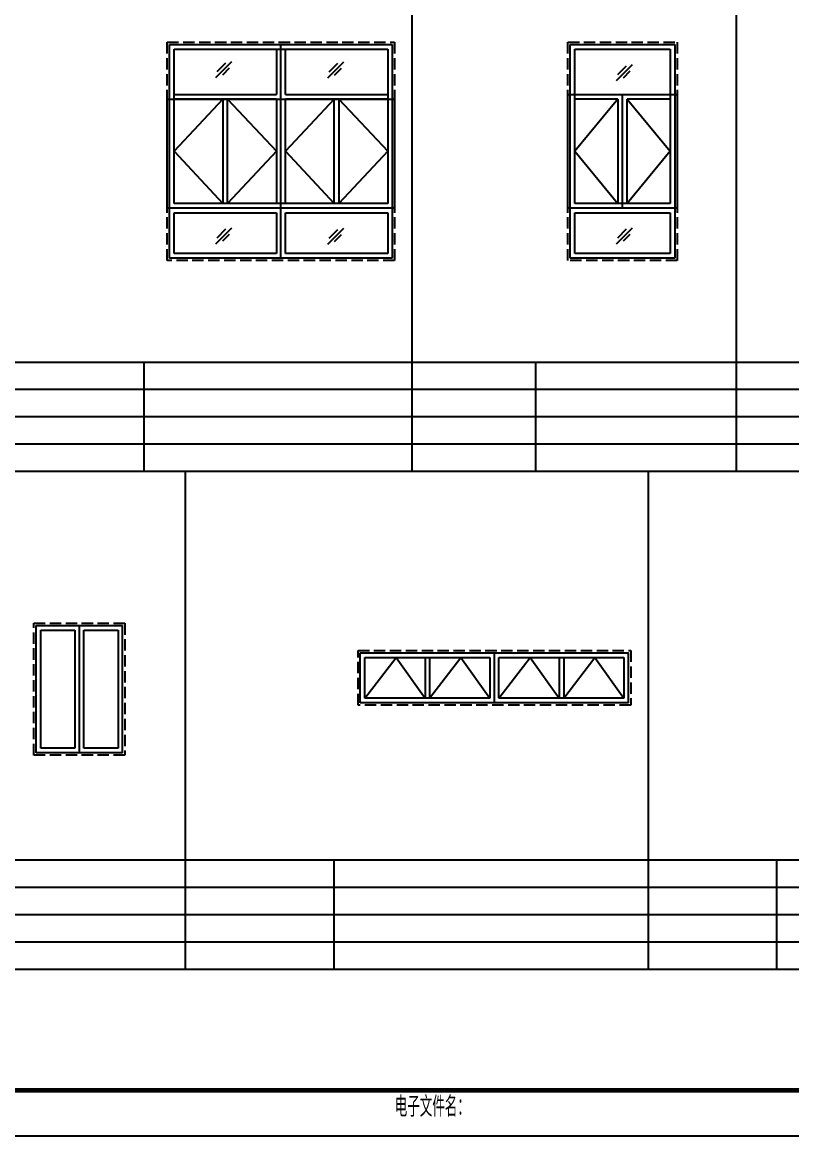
# Model space of a CAD drawing. Extents: x -1041549 to 749950, y -354245 to 17554.
# Drawn here: x -667137 to -658673, y -242431 to -230183 of the extents above; entities that cross this region are included whole.
import ezdxf

# ---------------------------------------------------------------- set-up
doc = ezdxf.new("R2010")
doc.units = 0
doc.header["$LTSCALE"] = 1000
doc.header["$MEASUREMENT"] = 0
doc.linetypes.add('CONTINOUS', pattern=[0])
doc.linetypes.add('DASH', pattern=[0.35, 0.25, -0.1])
for name, color, linetype in [('14', 1, 'Continuous'), ('PUB_TITLE', 4, 'Continuous'), ('中粗线', 1, 'DASH'), ('辅助线', 8, 'CONTINOUS')]:
    doc.layers.add(name, color=color, linetype=linetype)
doc.styles.add('hztxt', font='romand_pkpm', dxfattribs={"bigfont": 'gbcbig'})

# ---------------------------------------------------------------- blocks, each defined once
blk = doc.blocks.new('TUQ')
at = {"layer": '14', "style": 'hztxt', "width": 0.85}
blk.add_text('电子文件名：', height=450, rotation=359.9997, dxfattribs=at).set_placement((-24105, -584))

msp = doc.modelspace()

# ---------------------------------------------------------------- linework, layer by layer
at = {"color": 8}
for p, q in [((-662853.1, -228614.8), (-662853.1, -235124.1)), ((-659285.4, -228614.8), (-659285.4, -235124.1)), ((-655637.3, -233924.1), (-678937.3, -233924.1)), ((-665801.5, -233924.1), (-665801.5, -235124.1)), ((-661490.6, -233924.1), (-661490.6, -235124.1)), ((-655637.3, -234224.1), (-678937.3, -234224.1)), ((-655637.3, -234524.1), (-678937.3, -234524.1)), ((-655637.3, -234824.1), (-678937.3, -234824.1)), ((-655637.3, -235124.1), (-678937.3, -235124.1)), ((-665346.2, -235124.1), (-665346.2, -240601.4)), ((-660252.7, -235124.1), (-660252.7, -240601.4)), ((-655637.3, -239401.4), (-678937.3, -239401.4)), ((-663711.4, -239401.4), (-663711.4, -240601.4)), ((-658840, -239401.4), (-658840, -240601.4)), ((-655637.3, -239701.4), (-678937.3, -239701.4)), ((-655637.3, -240001.4), (-678937.3, -240001.4)), ((-655637.3, -240301.4), (-678937.3, -240301.4)), ((-655637.3, -240601.4), (-678937.3, -240601.4))]:
    msp.add_line(p, q, dxfattribs=at)
at = {"color": 4}
for p, q in [((-665517.1, -230427.6), (-664292.1, -230427.6)), ((-665517.1, -232777.6), (-665517.1, -230427.6)), ((-665517.1, -232227.6), (-665517.1, -230427.6)), ((-665467.1, -232177.6), (-665467.1, -230477.6)), ((-665467.1, -230477.6), (-663117.1, -230477.6)), ((-664342.1, -230477.6), (-664342.1, -230977.6)), ((-664292.1, -230427.6), (-663067.1, -230427.6)), ((-664292.1, -230427.6), (-663067.1, -230427.6)), ((-664292.1, -232227.6), (-664292.1, -230427.6)), ((-664242.1, -230977.6), (-664242.1, -230477.6)), ((-663117.1, -230477.6), (-663117.1, -232177.6)), ((-663067.1, -230427.6), (-663067.1, -232777.6)), ((-663067.1, -230427.6), (-663067.1, -232227.6)), ((-661109.5, -230427.6), (-660534.5, -230427.6)), ((-661109.5, -232777.6), (-661109.5, -230427.6)), ((-661109.5, -232227.6), (-661109.5, -230427.6)), ((-661059.5, -232177.6), (-661059.5, -230477.6)), ((-661059.5, -230477.6), (-660009.5, -230477.6)), ((-660534.5, -230427.6), (-659959.5, -230427.6)), ((-660534.5, -230427.6), (-659959.5, -230427.6)), ((-660009.5, -230477.6), (-660009.5, -232177.6)), ((-659959.5, -230427.6), (-659959.5, -232777.6)), ((-659959.5, -230427.6), (-659959.5, -232227.6)), ((-665467.1, -230977.6), (-664342.1, -230977.6)), ((-664242.1, -230977.6), (-663117.1, -230977.6)), ((-661059.5, -230977.6), (-660009.5, -230977.6)), ((-660534.5, -232227.6), (-660534.5, -230977.6)), ((-664342.1, -231027.6), (-665467.1, -231027.6)), ((-664929.6, -231027.6), (-664929.6, -232177.6)), ((-664879.6, -232177.6), (-664879.6, -231027.6)), ((-664342.1, -231027.6), (-664342.1, -232177.6)), ((-664242.1, -232177.6), (-664242.1, -231027.6)), ((-663117.1, -231027.6), (-664242.1, -231027.6)), ((-663704.6, -232177.6), (-663704.6, -231027.6)), ((-663654.6, -231027.6), (-663654.6, -232177.6)), ((-660584.5, -231027.6), (-661059.5, -231027.6)), ((-660584.5, -231027.6), (-660584.5, -232177.6)), ((-660484.5, -232177.6), (-660484.5, -231027.6)), ((-660009.5, -231027.6), (-660484.5, -231027.6)), ((-663117.1, -232177.6), (-665467.1, -232177.6)), ((-660009.5, -232177.6), (-661059.5, -232177.6)), ((-664292.1, -232227.6), (-665517.1, -232227.6)), ((-665467.1, -232277.6), (-664342.1, -232277.6)), ((-665467.1, -232727.6), (-665467.1, -232277.6)), ((-664342.1, -232277.6), (-664342.1, -232727.6)), ((-664292.1, -232777.6), (-664292.1, -232227.6)), ((-663067.1, -232227.6), (-664292.1, -232227.6)), ((-664242.1, -232277.6), (-663117.1, -232277.6)), ((-664242.1, -232727.6), (-664242.1, -232277.6)), ((-663117.1, -232277.6), (-663117.1, -232727.6)), ((-660534.5, -232227.6), (-661109.5, -232227.6)), ((-661059.5, -232727.6), (-661059.5, -232277.6)), ((-661059.5, -232277.6), (-660009.5, -232277.6)), ((-659959.5, -232227.6), (-660534.5, -232227.6)), ((-660009.5, -232277.6), (-660009.5, -232727.6)), ((-664292.1, -232777.6), (-665517.1, -232777.6)), ((-664342.1, -232727.6), (-665467.1, -232727.6)), ((-663067.1, -232777.6), (-664292.1, -232777.6)), ((-663117.1, -232727.6), (-664242.1, -232727.6)), ((-660534.5, -232777.6), (-661109.5, -232777.6)), ((-660009.5, -232727.6), (-661059.5, -232727.6)), ((-659959.5, -232777.6), (-660534.5, -232777.6)), ((-666983.7, -236819.7), (-666033.7, -236819.7)), ((-666983.7, -238219.7), (-666983.7, -236819.7)), ((-666933.7, -236869.7), (-666558.7, -236869.7)), ((-666933.7, -238169.7), (-666933.7, -236869.7)), ((-666558.7, -236869.7), (-666558.7, -238169.7)), ((-666508.7, -238219.7), (-666508.7, -236819.7)), ((-666458.7, -236869.7), (-666083.7, -236869.7)), ((-666458.7, -238169.7), (-666458.7, -236869.7)), ((-666083.7, -236869.7), (-666083.7, -238169.7)), ((-666033.7, -238219.7), (-666033.7, -236819.7)), ((-663418.7, -237119.7), (-660468.7, -237119.7)), ((-663418.7, -237669.7), (-663418.7, -237119.7)), ((-661943.7, -237669.7), (-661943.7, -237119.7)), ((-660468.7, -237669.7), (-660468.7, -237119.7)), ((-663368.7, -237169.7), (-661993.7, -237169.7)), ((-663368.7, -237619.7), (-663368.7, -237169.7)), ((-662706.2, -237169.7), (-662706.2, -237619.7)), ((-662656.2, -237169.7), (-662656.2, -237619.7)), ((-661993.7, -237169.7), (-661993.7, -237619.7)), ((-661893.7, -237169.7), (-660518.7, -237169.7)), ((-661893.7, -237619.7), (-661893.7, -237169.7)), ((-661231.2, -237169.7), (-661231.2, -237619.7)), ((-661181.2, -237169.7), (-661181.2, -237619.7)), ((-660518.7, -237169.7), (-660518.7, -237619.7)), ((-660468.7, -237669.7), (-663418.7, -237669.7)), ((-661993.7, -237619.7), (-663368.7, -237619.7)), ((-660518.7, -237619.7), (-661893.7, -237619.7)), ((-666033.7, -238219.7), (-666983.7, -238219.7)), ((-666558.7, -238169.7), (-666933.7, -238169.7)), ((-666083.7, -238169.7), (-666458.7, -238169.7))]:
    msp.add_line(p, q, dxfattribs=at)
at = {"color": 8, "elevation": 0}
for points in [[(-661134.5, -230977.6), (-659934.5, -230977.6), (-659934.5, -232227.6), (-661134.5, -232227.6)], [(-665542.1, -231027.6), (-663042.1, -231027.6), (-663042.1, -232227.6), (-665542.1, -232227.6)]]:
    msp.add_lwpolyline(points, close=True, dxfattribs=at)
at = {"color": 8}
for points in [[(-664929.6, -231027.6), (-665467.1, -231602.6), (-664929.6, -232177.6)], [(-664879.6, -231027.6), (-664342.1, -231602.6), (-664879.6, -232177.6)], [(-663704.6, -231027.6), (-664242.1, -231602.6), (-663704.6, -232177.6)], [(-663654.6, -231027.6), (-663117.1, -231602.6), (-663654.6, -232177.6)], [(-660584.5, -231027.6), (-661059.5, -231602.6), (-660584.5, -232177.6)], [(-660484.5, -231027.6), (-660009.5, -231602.6), (-660484.5, -232177.6)], [(-663368.7, -237619.7), (-663024.9, -237169.7), (-662706.2, -237619.7)], [(-662656.2, -237619.7), (-662312.4, -237169.7), (-661993.7, -237619.7)], [(-661893.7, -237619.7), (-661549.9, -237169.7), (-661231.2, -237619.7)], [(-661181.2, -237619.7), (-660837.4, -237169.7), (-660518.7, -237619.7)]]:
    msp.add_lwpolyline(points, dxfattribs=at)
at = {"layer": 'PUB_TITLE'}
msp.add_lwpolyline([(-680187.3, -242431.3), (-650487.3, -242431.3), (-650487.3, -221431.3), (-680187.3, -221431.3)], close=True, dxfattribs=at)
at = {"layer": 'PUB_TITLE', "const_width": 50}
msp.add_lwpolyline([(-678937.3, -241931.3), (-650987.3, -241931.3), (-650987.3, -221931.3), (-678937.3, -221931.3)], close=True, dxfattribs=at)
at = {"layer": '中粗线', "ltscale": 0.5, "elevation": 0}
for points in [[(-665542.1, -230402.6), (-663042.1, -230402.6), (-663042.1, -232802.6), (-665542.1, -232802.6)], [(-661134.5, -230402.6), (-659934.5, -230402.6), (-659934.5, -232802.6), (-661134.5, -232802.6)], [(-667008.7, -236794.7), (-666008.7, -236794.7), (-666008.7, -238244.7), (-667008.7, -238244.7)], [(-663443.7, -237094.7), (-660443.7, -237094.7), (-660443.7, -237694.7), (-663443.7, -237694.7)]]:
    msp.add_lwpolyline(points, close=True, dxfattribs=at)
at = {"layer": '辅助线', "color": 8, "linetype": 'ByBlock', "elevation": 0}
for points in [[(-665008.9, -230790.5), (-664832.6, -230614.3)], [(-664993.4, -230723.6), (-664897.7, -230627.9)], [(-663777.8, -230795.5), (-663601.6, -230619.3)], [(-663762.3, -230728.6), (-663666.7, -230632.9)], [(-664932.5, -230759.6), (-664856.7, -230683.8)], [(-663701.4, -230764.6), (-663625.6, -230688.7)], [(-660601.3, -230825.2), (-660425.1, -230649)], [(-660585.8, -230758.3), (-660490.1, -230662.6)], [(-660524.9, -230794.3), (-660449.1, -230718.4)], [(-665008.9, -232619.5), (-664832.6, -232443.3)], [(-664993.4, -232552.6), (-664897.7, -232456.9)], [(-663777.8, -232624.4), (-663601.6, -232448.2)], [(-663762.3, -232557.5), (-663666.7, -232461.8)], [(-660601.3, -232619.5), (-660425.1, -232443.3)], [(-660585.8, -232552.6), (-660490.1, -232456.9)], [(-664932.5, -232588.6), (-664856.7, -232512.7)], [(-663701.4, -232593.5), (-663625.6, -232517.7)], [(-660524.9, -232588.6), (-660449.1, -232512.7)]]:
    msp.add_lwpolyline(points, dxfattribs=at)

# ---------------------------------------------------------------- block references
at = {"layer": '14', "xscale": 0.5, "yscale": 0.5, "zscale": 0.5}
msp.add_blockref('TUQ', (-650987.3, -241931.3), dxfattribs=at)

doc.saveas('drawing.dxf')
